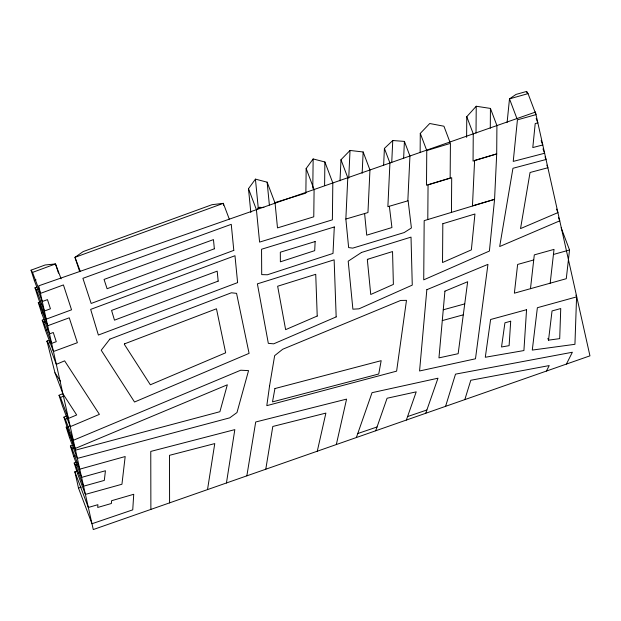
<?xml version="1.0" encoding="UTF-8"?>
<svg xmlns="http://www.w3.org/2000/svg" width="621" height="621" viewBox="0 0 621 621"><rect width="100%" height="100%" fill="white"/><g stroke="black" fill="none" stroke-linecap="round" stroke-linejoin="round"><path stroke-width="0.93" d="M420.138 152.65L420.285 133.391L429.732 123.509L443.937 126.226L450.078 142.481M426.767 150.538L426.503 185.205L450.155 178.048L450.419 143.381L426.767 150.538L420.285 133.391M427.791 219.547L428.055 184.879L451.708 177.722L451.444 212.39M466.619 137.35L466.775 116.694L476.229 106.253L490.435 108.419L496.916 125.566L496.699 153.915L494.572 199.341L489.41 251.039L423.724 279.846L424.174 220.641L494.572 199.341L472.465 205.838L474.599 160.412L496.699 153.915L473.055 161.072L473.256 133.841L466.775 116.694M476.02 133.088L476.229 106.253M490.287 128.26L490.435 108.419M305.866 192.999L306.161 168.524L313.147 158.953L324.884 161.972L332.817 182.962L332.375 219.842L259.586 242.105L256.419 209.688L248.485 188.691L255.433 179.135L267.139 182.17L275.072 203.16L277.494 227.907L313.768 216.814L314.094 189.514L306.161 168.524M312.79 188.202L313.147 158.953M324.604 185.609L324.884 161.972M576.575 296.892L574.937 344.306L532.282 350.081L537.375 307.713L576.575 296.892L575.915 295.146M339.998 180.866L340.991 159.729L350.027 150.453L363.153 151.974L369.953 169.975L367.958 212.553L345.85 219.05L348.637 247.585L352.751 248.121L404.193 232.565L411.413 227.969L408.121 200.746L387.877 206.692L389.926 162.989L384.415 148.396L392.767 140.517L404.418 141.402L409.938 155.995L407.834 200.831M345.85 219.05L347.791 177.73L340.991 159.729M348.73 178.103L350.027 150.453M362.152 173.267L363.153 151.974M383.615 165.496L384.415 148.396M391.727 162.655L392.767 140.517M403.611 158.572L404.418 141.402M507.109 122.469L509.492 98.863L516.004 94.423L526.6 91.442L528.06 93.631L535.993 114.621L517.425 119.853L513.233 161.406L544.633 153.247L542.979 148.869M530.474 288.695L534.301 254.882L554.017 249.386L550.183 283.199M561.159 227.798L569.535 249.976L566.282 278.705L514.374 293.182L517.627 264.453L533.726 259.958M548.529 340.153L552.038 310.942L560.74 308.544L559.7 338.639L548.529 340.153L547.869 338.406M207.523 489.596L214.765 443.588L169.494 455.325L169.587 502.901M226.44 482.983L234.831 429.623L150.763 451.42L150.88 509.414M246.855 475.841L255.697 421.993L346.572 399.117L336.326 444.551M265.78 469.228L272.798 426.464L325.885 413.097L317.284 451.211M445.583 406.336L455.511 374.145L572.368 352.247L566.406 364.077M464.826 399.606L470.788 380.269L549.212 365.575L546.449 371.055M62.589 393.761L59.026 395.267L60.493 397.456L68.419 418.445L76.678 414.96L62.9 393.761L54.966 372.771L47.188 341.985L47.538 340.913L50.285 340.595M356.353 437.549L372.033 392.682L437.984 378.212L425.727 413.283M375.721 430.772L387.085 398.24L416.217 391.851L406.359 420.052M257.405 209.393L258.227 207.717L255.433 179.135M47.188 341.985L46.932 341.17L47.538 340.913M46.932 341.17L48.391 343.359L50.883 342.303M60.493 397.456L63.792 396.058M63.916 417.118L65.376 419.315L73.309 440.305L240.746 370.209L248.555 370.628L236.981 412.554L229.731 417.84L77.361 458.407L69.428 437.417L66.121 426.984L67.58 429.158L75.514 450.147L219.904 411.707L227.333 384.803L75.149 448.509L67.215 427.52L63.916 417.118L66.594 416M65.376 419.315L67.161 418.57M67.215 427.52L68.993 426.774M36.74 287.158L34.993 287.802L36.46 290.038L44.394 311.028L50.448 308.792L47.452 299.625L42.275 301.534L34.341 280.545L31.05 270.174L45.131 264.988L55.494 263.941L61.114 278.806M31.05 270.174L32.517 272.409L55.494 263.941L58.506 273.155M34.341 280.545L36.065 279.9M36.46 290.038L38.192 289.394M44.013 319.497L42.228 320.157L43.703 322.392L51.628 343.382L56.263 341.674L53.274 332.499L49.509 333.888L41.576 312.899L38.285 302.536L40.093 301.868M38.285 302.536L39.76 304.764L41.553 304.104M41.576 312.899L43.082 312.34M43.703 322.392L45.248 321.818M39.76 304.764L47.693 325.753L69.249 317.805L77.369 342.699L53.453 351.517L45.519 330.519L47.289 329.867M77.454 471.021L74.846 471.774L88.329 507.466L97.901 504.687L97.722 507.458L111.384 503.491L111.563 500.72L133.732 494.285L132.747 509.849L91.97 523.736L78.487 488.052L81.204 487.128M357.75 433.543L377.048 426.969M407.578 416.567L426.875 409.992M260.075 207.15L258.227 207.717L263.894 207.313M274.862 202.625L305.361 193.294M528.06 93.631L509.492 98.863L517.091 118.984M553.443 254.463L569.535 249.976M76.95 462.234L74.178 463.002L75.638 465.191L83.571 486.181L104.312 480.413L105.438 470.757L81.607 477.378L73.674 456.388L70.375 445.979L73.107 445.218M70.375 445.979L71.834 448.168L73.689 447.648M73.674 456.388L75.506 455.876M75.638 465.191L77.446 464.687M74.178 463.002L77.478 473.412L79.309 472.899M443.254 309.794L464.733 303.902M442.292 320.591L463.289 314.831M69.428 437.417L71.299 436.912M54.966 372.771L60.579 381.41M536.179 118.464L537.833 122.834L535.209 123.571L532.795 147.565L542.785 144.965L541.132 140.594M545.044 156.872L546.03 159.496L512.946 168.283L499.688 246.529L559.754 220.843L558.434 217.342M546.891 165.132L547.877 167.755L530.047 172.491L520.538 228.598L557.914 212.615L556.595 209.114M229.273 219.089L223.327 203.346L212.048 204.682L83.167 251.583L74.978 257.335L79.69 271.695M80.264 271.33L74.978 257.335L223.327 203.346L223.513 205.279M32.517 272.409L40.45 293.399L63.427 284.93L71.547 309.817L46.21 319.155L38.285 298.165L34.993 287.802M48.391 343.359L56.325 364.348L64.623 360.84L99.407 414.362L70.258 426.666L62.325 405.676L59.026 395.267M71.834 448.168L79.767 469.158L125.178 456.536L121.941 484.248L85.411 494.401L77.478 473.412M526.6 91.442L527.151 93.173M42.228 320.157L45.519 330.519M74.846 471.774L78.487 488.052M389.359 206.257L391.929 227.55L366.716 235.173L364.605 213.539M267.139 182.17L269.374 205.015M248.485 188.691L250.822 212.529M442.82 223.723L442.525 262.528L471.355 249.883L474.941 213.997L442.82 223.723M315.15 241.546L314.7 250.659L280.374 261.814L280.319 252.211L315.15 241.546M334.3 226.96L333.003 253.438L267.364 274.769L261.705 274.614L261.557 249.238L334.3 226.96M510.695 321.228L509.111 345.664L501.527 346.984L504.927 322.804L510.695 321.228M526.554 309.708L523.914 350.555L485.296 357.261L490.598 319.505L526.554 309.708M426.837 289.697L419.563 370.978L475.484 358.791L487.951 264.36L426.837 289.697M444.923 291.156L438.954 357.882L458.158 353.698L467.66 281.732L444.923 291.156M269.522 386.161L266.805 405.653L396.617 371.141L406.483 300.347L400.669 300.44L282.695 349.258L274.653 355.647L269.522 386.161M274.932 388.552L272.503 401.88L378.748 373.997L381.17 360.669L274.932 388.552M109.816 339.151L101.223 350.236L134.524 402.012L249.083 353.365L236.562 293.345L231.369 292.786L109.816 339.151M124.666 343.801L124.301 344.275L150.352 384.787L225.656 352.806L216.465 308.784L124.666 343.801M361.523 252.452L348.202 261.185L352.891 309.18L358.992 308.831L412.266 285.109L411.024 237.113L361.523 252.452M367.888 259.198L367.329 259.562L370.745 294.486L393.388 284.41L392.542 251.559L367.888 259.198M317.222 316.035L285.629 329.65L277.649 286.234L315.732 274.311L317.222 316.035M336.171 316.904L273.69 343.832L268.326 343.351L257.389 283.859L334.137 259.826L336.171 316.904M218.173 281.111L114.489 320.157L111.57 310.422L217.195 271.152L218.173 281.111M237.602 282.617L98.374 335.045L90.666 309.39L234.979 255.728L237.602 282.617M214.361 248.796L107.099 288.718L104.049 279.427L213.461 239.605L214.361 248.796M233.799 250.372L91.155 303.459L82.903 278.324L231.26 224.336L233.799 250.372M535.434 112.098L38.758 285.815L93.274 529.558L589.95 355.841L535.434 112.098"/></g></svg>
